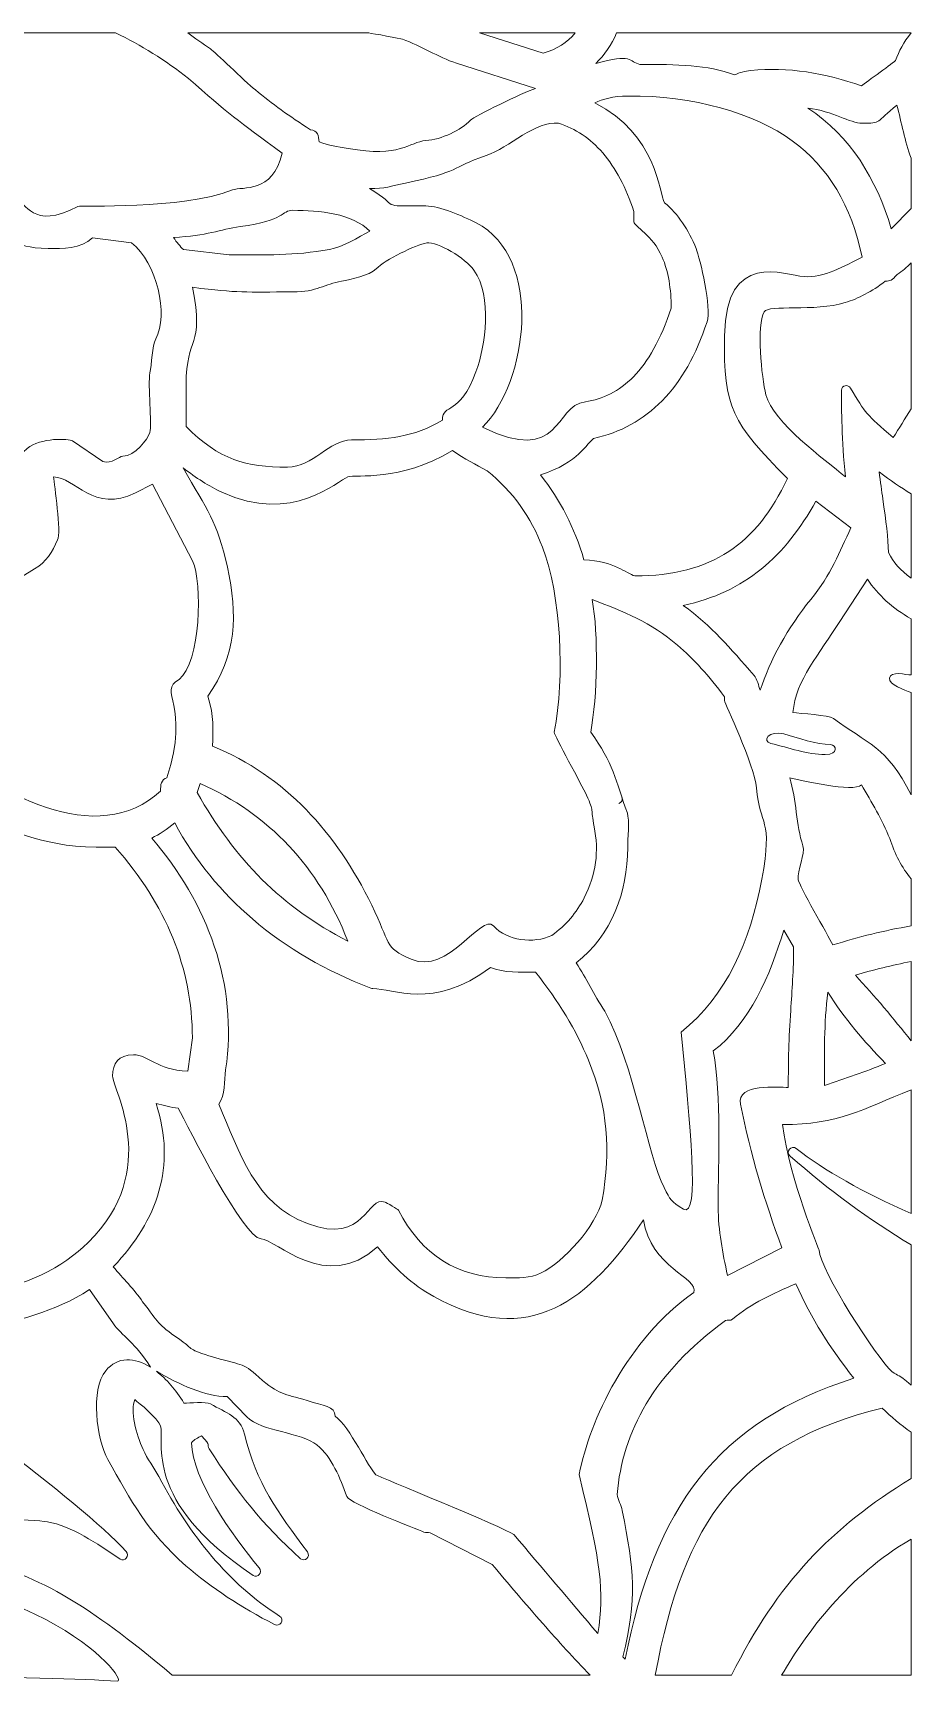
# Model space of a CAD drawing. Header units: millimetres. Extents: x -1200 to 1200, y -591 to 590.
# Drawn here: x 571 to 1200, y -591 to 590 of the extents above; entities that cross this region are included whole.
import ezdxf

# ---------------------------------------------------------------- set-up
doc = ezdxf.new("R2010")
doc.units = ezdxf.units.MM
doc.header["$MEASUREMENT"] = 0
doc.layers.add('Layer 1', color=7, linetype='Continuous')

msp = doc.modelspace()

# ---------------------------------------------------------------- linework, layer by layer
at = {"layer": 'Layer 1', "color": 250, "lineweight": 20}
for points, knots in [([(478.0004, 589.9713), (478.0004, 589.9713), (630.5496, 589.9713), (630.5496, 589.9713), (648.6516, 581.3493), (666.1822, 570.4946), (682.8436, 557.4093), (710.4681, 532.6428), (718.4809, 526.8764), (749.8634, 503.9803), (742.9575, 474.6605), (721.3097, 480.319), (714.2571, 477.5659), (677.2785, 463.1307), (605.6917, 466.8917), (603.5228, 465.7337), (570.5266, 448.1172), (566.3353, 470.0655), (559.4671, 470.0655), (556.9248, 470.0655), (553.1795, 477.0653), (549.2363, 472.7301), (541.9577, 464.7283), (526.6415, 466.1897), (516.7047, 466.1655), (511.7343, 495.0535), (494.6069, 516.5091), (468.2442, 530.7207), (473.1264, 551.1545), (476.363, 569.733), (478.0004, 589.9713)], [0, 0, 0, 0, 0.1, 0.1, 0.1, 0.2, 0.2, 0.2, 0.3, 0.3, 0.3, 0.4, 0.4, 0.4, 0.5, 0.5, 0.5, 0.6, 0.6, 0.6, 0.7, 0.7, 0.7, 0.8, 0.8, 0.8, 0.9, 0.9, 0.9, 1, 1, 1, 1]), ([(682.214, 589.9713), (682.214, 589.9713), (811.7689, 589.9713), (811.7689, 589.9713), (814.7538, 589.6766), (834.564, 585.907), (835.965, 585.4295), (849.2627, 580.8974), (861.1853, 572.6446), (874.5789, 568.3566), (874.5789, 568.3566), (931.2305, 550.2497), (931.2305, 550.2497), (922.0416, 547.1132), (887.6816, 530.6291), (884.5885, 527.4652), (877.6675, 520.3855), (863.9522, 513.7036), (852.5247, 512.9098), (840.9617, 512.1067), (834.1409, 500.326), (797.0463, 507.3001), (788.848, 508.8414), (783.5453, 509.4197), (776.1945, 511.9245), (776.0632, 516.3462), (775.2333, 520.22), (770.0084, 520.666), (755.1608, 530.1998), (742.189, 539.6911), (730.6345, 549.1471), (722.6021, 555.7207), (701.3126, 576.6802), (698.4837, 578.576), (692.8504, 582.4179), (687.2178, 586.26), (682.214, 589.9713)], [0, 0, 0, 0, 0.083333333, 0.083333333, 0.083333333, 0.166666667, 0.166666667, 0.166666667, 0.25, 0.25, 0.25, 0.333333333, 0.333333333, 0.333333333, 0.416666667, 0.416666667, 0.416666667, 0.5, 0.5, 0.5, 0.583333333, 0.583333333, 0.583333333, 0.666666667, 0.666666667, 0.666666667, 0.75, 0.75, 0.75, 0.833333333, 0.833333333, 0.833333333, 0.916666667, 0.916666667, 0.916666667, 1, 1, 1, 1]), ([(891.0288, 589.9713), (891.0288, 589.9713), (959.4755, 589.9713), (959.4755, 589.9713), (954.0115, 583.2308), (946.4553, 578.4551), (936.5791, 575.4131), (936.5791, 575.4131), (891.0288, 589.9713), (891.0288, 589.9713)], [0, 0, 0, 0, 0.333333333, 0.333333333, 0.333333333, 0.666666667, 0.666666667, 0.666666667, 1, 1, 1, 1]), ([(989.2205, 589.9713), (989.2205, 589.9713), (1199.9498, 589.9713), (1199.9498, 589.9713), (1199.9498, 589.9713), (1199.9498, 589.9699), (1199.9498, 589.9699), (1194.7104, 583.4336), (1191.2419, 576.8775), (1188.939, 570.3102), (1188.3443, 569.5978), (1167.8226, 554.5229), (1164.5604, 552.2357), (1138.5191, 560.976), (1111.8797, 566.0868), (1085.1929, 563.0544), (1081.0299, 562.5815), (1077.2663, 561.6818), (1073.5297, 559.9806), (1064.0224, 563.6538), (1053.7018, 565.5288), (1042.532, 566.4809), (1031.182, 567.4484), (1019.009, 567.4675), (1005.9191, 567.4682), (998.1153, 569.352), (1000.2445, 575.7077), (974.2375, 568.1453), (980.6048, 574.1411), (985.6711, 581.7391), (989.2205, 589.9713)], [0, 0, 0, 0, 0.1, 0.1, 0.1, 0.2, 0.2, 0.2, 0.3, 0.3, 0.3, 0.4, 0.4, 0.4, 0.5, 0.5, 0.5, 0.6, 0.6, 0.6, 0.7, 0.7, 0.7, 0.8, 0.8, 0.8, 0.9, 0.9, 0.9, 1, 1, 1, 1]), ([(965.8107, 212.8454), (987.8083, 211.8351), (995.922, 203.1234), (1002.3179, 201.226), (1029.7351, 201.3624), (1051.6594, 207.0286), (1069.4249, 218.677), (1086.8677, 230.1149), (1100.4453, 247.4062), (1111.4169, 270.9751), (1071.9104, 311.3425), (1065.6577, 321.0373), (1066.4096, 373.1931), (1067.2978, 434.8004), (1109.2961, 416.6682), (1123.4246, 415.5121), (1137.2488, 414.381), (1152.6757, 423.2196), (1164.973, 429.4958), (1157.2849, 466.2469), (1140.7666, 493.8897), (1114.9862, 512.8597), (1088.5603, 532.3044), (1043.2418, 545.4447), (997.4931, 544.8138), (986.3109, 544.8138), (979.4368, 542.5833), (973.5305, 539.8529), (1018.0834, 517.6101), (1019.828, 474.6739), (1023.4904, 468.4428), (1033.1546, 460.2301), (1040.8628, 449.1287), (1046.1436, 435.6221), (1048.8272, 428.7587), (1057.527, 392.6036), (1053.9727, 383.2696), (1046.1858, 359.4964), (1035.4728, 340.6338), (1021.8384, 326.6869), (1008.3111, 312.8497), (991.9545, 303.8509), (972.7726, 299.6894), (967.9879, 296.6255), (962.1421, 282.2234), (934.8296, 273.6284), (948.9982, 254.8112), (958.9227, 236.3674), (965.8107, 212.8454)], [0, 0, 0, 0, 0.0625, 0.0625, 0.0625, 0.125, 0.125, 0.125, 0.1875, 0.1875, 0.1875, 0.25, 0.25, 0.25, 0.3125, 0.3125, 0.3125, 0.375, 0.375, 0.375, 0.4375, 0.4375, 0.4375, 0.5, 0.5, 0.5, 0.5625, 0.5625, 0.5625, 0.625, 0.625, 0.625, 0.6875, 0.6875, 0.6875, 0.75, 0.75, 0.75, 0.8125, 0.8125, 0.8125, 0.875, 0.875, 0.875, 0.9375, 0.9375, 0.9375, 1, 1, 1, 1]), ([(1199.9498, 500.3454), (1199.9498, 500.3454), (1199.9498, 464.3272), (1199.9498, 464.3272), (1199.9498, 464.3272), (1185.8167, 449.8645), (1185.8167, 449.8645), (1175.3016, 485.4531), (1156.5714, 516.024), (1126.1767, 536.177), (1143.9351, 533.9883), (1156.305, 525.3343), (1165.0835, 525.3343), (1178.8447, 525.3343), (1174.5558, 525.8838), (1189.8006, 538.3581), (1193.1302, 525.8686), (1195.5087, 512.4597), (1199.9498, 500.3454)], [0, 0, 0, 0, 0.166666667, 0.166666667, 0.166666667, 0.333333333, 0.333333333, 0.333333333, 0.5, 0.5, 0.5, 0.666666667, 0.666666667, 0.666666667, 0.833333333, 0.833333333, 0.833333333, 1, 1, 1, 1]), ([(893.1431, 307.6534), (950.3737, 279.9996), (943.8605, 323.171), (966.8181, 325.8968), (979.3138, 327.7818), (990.9319, 333.3187), (1001.2366, 343.861), (1011.7444, 354.6118), (1020.9209, 370.5405), (1028.3215, 393.0401), (1028.2697, 406.642), (1026.2701, 419.1726), (1021.8204, 429.5735), (1015.0776, 445.3342), (1001.6546, 451.3056), (1001.6546, 454.8387), (1001.6546, 454.8387), (1001.6546, 462.0995), (1001.6546, 462.0995), (996.0283, 479.1739), (988.564, 493.3441), (979.2647, 504.1259), (970.3792, 514.4266), (959.7884, 521.64), (947.4945, 525.3343), (931.8617, 527.6345), (912.2406, 507.7765), (895.7452, 502.1498), (869.4285, 493.1731), (878.2099, 490.7238), (838.1795, 482.5388), (827.3079, 480.3158), (823.5546, 478.3094), (812.2312, 478.6126), (835.8284, 465.0018), (816.7858, 466.1635), (852.7513, 466.1635), (862.1254, 466.1635), (879.3271, 458.8167), (888.5746, 454.0937), (937.264, 429.2267), (925.6131, 339.5393), (893.1431, 307.6534)], [0, 0, 0, 0, 0.071428571, 0.071428571, 0.071428571, 0.142857143, 0.142857143, 0.142857143, 0.214285714, 0.214285714, 0.214285714, 0.285714286, 0.285714286, 0.285714286, 0.357142857, 0.357142857, 0.357142857, 0.428571429, 0.428571429, 0.428571429, 0.5, 0.5, 0.5, 0.571428571, 0.571428571, 0.571428571, 0.642857143, 0.642857143, 0.642857143, 0.714285714, 0.714285714, 0.714285714, 0.785714286, 0.785714286, 0.785714286, 0.857142857, 0.857142857, 0.857142857, 0.928571429, 0.928571429, 0.928571429, 1, 1, 1, 1]), ([(711.9605, 431.0973), (738.7144, 431.0973), (757.8546, 430.3913), (783.6628, 434.9895), (793.1479, 436.6796), (804.2333, 443.7204), (812.6498, 448.0226), (800.1638, 460.8274), (776.2197, 462.9978), (757.5273, 462.9978), (749.1404, 462.9978), (752.1933, 455.4858), (719.8524, 451.3062), (705.1827, 449.4105), (696.1069, 444.5883), (671.9757, 443.6321), (674.3484, 439.8727), (676.7369, 437.2873), (679.1214, 434.8305), (679.1214, 434.8305), (711.9605, 431.0973), (711.9605, 431.0973)], [0, 0, 0, 0, 0.142857143, 0.142857143, 0.142857143, 0.285714286, 0.285714286, 0.285714286, 0.428571429, 0.428571429, 0.428571429, 0.571428571, 0.571428571, 0.571428571, 0.714285714, 0.714285714, 0.714285714, 0.857142857, 0.857142857, 0.857142857, 1, 1, 1, 1]), ([(641.9308, 439.7652), (641.9308, 439.7652), (614.0244, 443.3295), (614.0244, 443.3295), (605.9517, 435.0653), (592.2551, 435.7183), (582.3206, 435.7183), (553.1798, 435.7183), (561.8137, 447.2141), (530.4213, 441.34), (526.6868, 440.641), (523.2176, 439.9908), (520.1311, 439.7356), (518.9833, 435.6694), (514.0425, 411.712), (513.4, 407.5524), (510.382, 388.0152), (525.7301, 322.5103), (445.8246, 311.0947), (433.4669, 309.3293), (403.2893, 321.2213), (391.4613, 322.7311), (363.1309, 324.5808), (344.8896, 330.0171), (322.9601, 346.4047), (322.9601, 346.4047), (322.9601, 341.8453), (322.9601, 341.8453), (322.9601, 307.8753), (333.9592, 277.6528), (355.9511, 251.1782), (357.6587, 249.8432), (374.2067, 245.0002), (377.599, 243.9826), (391.3367, 239.8615), (425.5817, 243.6677), (433.8244, 231.0224), (439.0555, 222.9971), (437.2278, 213.3084), (437.2278, 204.3788), (438.9961, 203.4942), (440.0363, 202.3437), (443.0968, 200.7609), (454.1744, 195.0316), (488.9964, 177.9917), (502.4769, 177.8456), (532.0393, 177.5254), (530.6282, 211.7591), (538.8459, 216.4175), (540.4996, 217.3549), (563.6285, 230.8544), (563.6285, 232.7497), (563.6285, 252.7778), (552.3601, 280.3492), (567.1801, 292.4817), (576.8328, 300.3842), (597.2952, 299.6232), (599.6459, 297.9069), (599.6459, 297.9069), (621.4396, 283.0476), (621.4396, 283.0476), (627.5818, 281.1456), (633.4613, 286.9356), (635.6433, 286.9356), (644.557, 286.9356), (653.6281, 299.1469), (655.047, 303.9428), (656.803, 309.8786), (653.4448, 337.9285), (655.1388, 346.5588), (656.3257, 352.605), (656.7963, 366.0545), (659.3239, 370.8932), (668.5646, 388.5836), (660.3032, 425.0862), (641.9308, 439.7652)], [0, 0, 0, 0, 0.04, 0.04, 0.04, 0.08, 0.08, 0.08, 0.12, 0.12, 0.12, 0.16, 0.16, 0.16, 0.2, 0.2, 0.2, 0.24, 0.24, 0.24, 0.28, 0.28, 0.28, 0.32, 0.32, 0.32, 0.36, 0.36, 0.36, 0.4, 0.4, 0.4, 0.44, 0.44, 0.44, 0.48, 0.48, 0.48, 0.52, 0.52, 0.52, 0.56, 0.56, 0.56, 0.6, 0.6, 0.6, 0.64, 0.64, 0.64, 0.68, 0.68, 0.68, 0.72, 0.72, 0.72, 0.76, 0.76, 0.76, 0.8, 0.8, 0.8, 0.84, 0.84, 0.84, 0.88, 0.88, 0.88, 0.92, 0.92, 0.92, 0.96, 0.96, 0.96, 1, 1, 1, 1]), ([(864.534, 312.6864), (864.534, 325.4409), (876.8237, 315.0372), (888.5518, 347.4444), (895.2156, 365.8578), (900.3911, 401.4339), (887.0959, 420.1345), (881.0246, 428.6743), (861.079, 440.8018), (853.2586, 439.614), (845.5287, 438.4399), (823.1463, 427.3858), (817.1085, 421.1854), (812.1554, 416.0988), (798.8913, 413.5027), (792.3431, 412.3464), (780.4454, 410.2457), (774.4477, 404.55), (757.5273, 404.55), (722.9676, 404.55), (718.3672, 403.6887), (685.6778, 407.8648), (694.3289, 363.6434), (680.9946, 373.8968), (680.9946, 337.9474), (680.9946, 337.9474), (680.9946, 308.2584), (680.9946, 308.2584), (704.9329, 284.2538), (723.7297, 279.1448), (753.7258, 279.1448), (771.779, 279.1448), (783.6486, 298.6292), (799.4328, 298.6292), (825.0941, 298.6292), (843.8728, 300.5276), (864.534, 312.6864)], [0, 0, 0, 0, 0.083333333, 0.083333333, 0.083333333, 0.166666667, 0.166666667, 0.166666667, 0.25, 0.25, 0.25, 0.333333333, 0.333333333, 0.333333333, 0.416666667, 0.416666667, 0.416666667, 0.5, 0.5, 0.5, 0.583333333, 0.583333333, 0.583333333, 0.666666667, 0.666666667, 0.666666667, 0.75, 0.75, 0.75, 0.833333333, 0.833333333, 0.833333333, 0.916666667, 0.916666667, 0.916666667, 1, 1, 1, 1]), ([(1199.9498, 425.3548), (1199.9498, 425.3548), (1199.9498, 320.8164), (1199.9498, 320.8164), (1195.5886, 313.6631), (1191.3946, 306.8717), (1187.186, 300.3199), (1167.8052, 316.8515), (1167.2365, 317.7547), (1156.7515, 335.6256), (1155.102, 338.7078), (1150.2021, 337.8387), (1150.2021, 334.0544), (1150.2021, 319.8701), (1150.2027, 299.2583), (1153.0515, 272.1851), (1138.1092, 284.6881), (1101.3798, 310.7909), (1096.0718, 330.992), (1092.8337, 343.3151), (1089.5143, 380.8776), (1094.7576, 390.2554), (1097.8424, 395.7727), (1131.1218, 390.2708), (1152.7385, 396.9069), (1162.3211, 399.8485), (1171.9066, 404.6899), (1181.4954, 412.3436), (1185.4967, 412.3726), (1185.9216, 412.7303), (1190.1446, 417.0388), (1193.7189, 419.5111), (1196.911, 422.3149), (1199.9498, 425.3548)], [0, 0, 0, 0, 0.090909091, 0.090909091, 0.090909091, 0.181818182, 0.181818182, 0.181818182, 0.272727273, 0.272727273, 0.272727273, 0.363636364, 0.363636364, 0.363636364, 0.454545455, 0.454545455, 0.454545455, 0.545454545, 0.545454545, 0.545454545, 0.636363636, 0.636363636, 0.636363636, 0.727272727, 0.727272727, 0.727272727, 0.818181818, 0.818181818, 0.818181818, 0.909090909, 0.909090909, 0.909090909, 1, 1, 1, 1]), ([(896.6461, 276.4873), (888.2182, 280.7954), (880.5062, 285.0364), (871.6949, 290.9423), (833.3449, 268.1992), (803.2508, 274.2571), (796.7354, 272.077), (789.7128, 269.7272), (757.0522, 237.5475), (706.5856, 261.206), (697.3318, 265.5442), (688.0968, 271.4247), (678.8789, 278.6041), (696.2751, 248.1104), (703.3239, 240.6594), (710.5627, 207.587), (718.0653, 173.3088), (717.2704, 144.4602), (696.5946, 115.2385), (701.257, 99.9683), (700.0465, 92.153), (700.0465, 79.3024), (751.938, 58.1413), (788.5175, 17.3634), (813.9323, -34.4975), (827.4101, -62.0001), (822.4342, -64.6081), (842.2007, -73.2658), (868.5503, -84.807), (892.4077, -39.849), (901.0674, -49.3604), (910.917, -60.1786), (929.5737, -62.2294), (942.763, -56.1887), (952.8666, -49.1604), (960.5982, -39.7087), (965.9523, -29.3599), (974.6971, -12.4575), (976.5618, 4.2241), (973.1547, 21.6687), (970.412, 35.711), (973.4326, 31.2461), (967.69, 44.2907), (964.6891, 51.1075), (944.2025, 87.306), (944.5878, 89.2834), (952.3374, 128.995), (949.4362, 187.1256), (936.1976, 221.7296), (927.8974, 243.4249), (915.0155, 261.3672), (896.6461, 276.4873)], [0, 0, 0, 0, 0.058823529, 0.058823529, 0.058823529, 0.117647059, 0.117647059, 0.117647059, 0.176470588, 0.176470588, 0.176470588, 0.235294118, 0.235294118, 0.235294118, 0.294117647, 0.294117647, 0.294117647, 0.352941176, 0.352941176, 0.352941176, 0.411764706, 0.411764706, 0.411764706, 0.470588235, 0.470588235, 0.470588235, 0.529411765, 0.529411765, 0.529411765, 0.588235294, 0.588235294, 0.588235294, 0.647058824, 0.647058824, 0.647058824, 0.705882353, 0.705882353, 0.705882353, 0.764705882, 0.764705882, 0.764705882, 0.823529412, 0.823529412, 0.823529412, 0.882352941, 0.882352941, 0.882352941, 0.941176471, 0.941176471, 0.941176471, 1, 1, 1, 1]), ([(644.8293, 260.7926), (615.1267, 245.4899), (601.3339, 272.077), (586.1277, 272.077), (586.6517, 266.7191), (591.8845, 232.153), (589.0676, 226.9965), (585.0768, 218.836), (581.0368, 210.7165), (572.617, 206.3183), (572.617, 206.3183), (554.7839, 195.3795), (554.7839, 195.3795), (551.8328, 191.5105), (543.5019, 151.2976), (502.3332, 151.2976), (502.3332, 151.2976), (493.1208, 151.2976), (493.1208, 151.2976), (485.1146, 131.2657), (494.0809, 104.1661), (507.2996, 86.8903), (540.008, 44.1429), (619.3398, 5.5504), (662.6722, 47.2231), (662.7157, 51.586), (663.142, 55.6514), (667.3478, 56.7646), (684.4418, 109.3244), (660.2168, 118.3424), (675.968, 127.0629), (691.5529, 139.4152), (692.8352, 196.0673), (685.7234, 212.0234), (685.7234, 212.0234), (657.0417, 267.0369), (657.0417, 267.0369), (657.0417, 267.0369), (644.8293, 260.7926), (644.8293, 260.7926)], [0, 0, 0, 0, 0.076923077, 0.076923077, 0.076923077, 0.153846154, 0.153846154, 0.153846154, 0.230769231, 0.230769231, 0.230769231, 0.307692308, 0.307692308, 0.307692308, 0.384615385, 0.384615385, 0.384615385, 0.461538462, 0.461538462, 0.461538462, 0.538461538, 0.538461538, 0.538461538, 0.615384615, 0.615384615, 0.615384615, 0.692307692, 0.692307692, 0.692307692, 0.769230769, 0.769230769, 0.769230769, 0.846153846, 0.846153846, 0.846153846, 0.923076923, 0.923076923, 0.923076923, 1, 1, 1, 1]), ([(1199.9498, 260.0059), (1199.9498, 260.0059), (1199.9498, 199.6639), (1199.9498, 199.6639), (1192.5319, 205.0849), (1187.2496, 211.1936), (1183.7714, 217.9921), (1183.6864, 228.3953), (1182.0074, 240.421), (1179.7881, 256.313), (1178.9742, 262.1447), (1178.0843, 268.512), (1177.1584, 275.6702), (1185.2936, 269.6556), (1192.8635, 264.4883), (1199.9498, 260.0059)], [0, 0, 0, 0, 0.2, 0.2, 0.2, 0.4, 0.4, 0.4, 0.6, 0.6, 0.6, 0.8, 0.8, 0.8, 1, 1, 1, 1]), ([(1036.8208, 180.1434), (1057.3646, 165.0967), (1070.2513, 150.0639), (1087.6194, 129.9586), (1089.8546, 127.3712), (1090.7733, 122.5329), (1092.018, 119.3477), (1098.5085, 140.2669), (1112.1201, 164.7118), (1128.2156, 184.4279), (1142.8808, 202.392), (1148.6003, 218.2541), (1156.9194, 235.591), (1156.9194, 235.591), (1131.8956, 254.7899), (1131.8956, 254.7899), (1109.976, 215.2422), (1081.0324, 189.4402), (1036.8208, 180.1434)], [0, 0, 0, 0, 0.166666667, 0.166666667, 0.166666667, 0.333333333, 0.333333333, 0.333333333, 0.5, 0.5, 0.5, 0.666666667, 0.666666667, 0.666666667, 0.833333333, 0.833333333, 0.833333333, 1, 1, 1, 1]), ([(1199.9498, 170.6153), (1199.9498, 170.6153), (1199.9498, 130.3409), (1199.9498, 130.3409), (1196.5927, 130.3247), (1185.182, 133.5871), (1184.5135, 127.9803), (1183.9684, 123.409), (1195.2243, 119.7619), (1199.9498, 117.7645), (1199.9498, 117.7645), (1199.9498, 44.6052), (1199.9498, 44.6052), (1183.1583, 78.9741), (1168.0668, 81.6241), (1144.3601, 99.1678), (1141.1074, 101.5749), (1120.5773, 102.713), (1115.3648, 103.3794), (1117.6547, 127.1699), (1134.1973, 145.0847), (1148.9659, 168.5586), (1148.9659, 168.5586), (1168.785, 198.9614), (1168.785, 198.9614), (1176.3279, 187.4232), (1186.7169, 178.0783), (1199.9498, 170.6153)], [0, 0, 0, 0, 0.111111111, 0.111111111, 0.111111111, 0.222222222, 0.222222222, 0.222222222, 0.333333333, 0.333333333, 0.333333333, 0.444444444, 0.444444444, 0.444444444, 0.555555556, 0.555555556, 0.555555556, 0.666666667, 0.666666667, 0.666666667, 0.777777778, 0.777777778, 0.777777778, 0.888888889, 0.888888889, 0.888888889, 1, 1, 1, 1]), ([(980.838, -110.4785), (1001.7596, -149.0268), (1011.6885, -214.4943), (1023.2583, -236.724), (1027.7894, -245.4308), (1027.8102, -246.5829), (1037.1241, -252.165), (1048.9087, -259.2279), (1041.7741, -190.7424), (1035.3504, -125.3448), (1067.8481, -99.4919), (1084.8329, -60.5037), (1093.1352, -15.9191), (1101.4587, 28.7789), (1091.5626, 21.5291), (1089.2577, 49.4048), (1087.866, 66.2352), (1066.4047, 110.3164), (1066.4047, 111.9696), (1066.4047, 111.9696), (1066.4047, 114.7127), (1066.4047, 114.7127), (1055.3856, 129.6236), (1044.361, 141.783), (1032.8941, 151.6362), (1013.713, 168.1179), (994.2375, 175.6934), (971.7404, 184.3254), (976.3165, 159.4295), (975.479, 114.9554), (970.6991, 89.4354), (986.7121, 67.1939), (988.4623, 55.0972), (996.8844, 31.4371), (998.4877, 26.9327), (997.1373, 12.3035), (997.1373, 6.772), (997.1373, -24.9702), (985.5632, -55.9377), (960.2838, -75.8702), (967.7782, -87.1356), (972.495, -97.9891), (980.838, -110.4785)], [0, 0, 0, 0, 0.071428571, 0.071428571, 0.071428571, 0.142857143, 0.142857143, 0.142857143, 0.214285714, 0.214285714, 0.214285714, 0.285714286, 0.285714286, 0.285714286, 0.357142857, 0.357142857, 0.357142857, 0.428571429, 0.428571429, 0.428571429, 0.5, 0.5, 0.5, 0.571428571, 0.571428571, 0.571428571, 0.642857143, 0.642857143, 0.642857143, 0.714285714, 0.714285714, 0.714285714, 0.785714286, 0.785714286, 0.785714286, 0.857142857, 0.857142857, 0.857142857, 0.928571429, 0.928571429, 0.928571429, 1, 1, 1, 1]), ([(1138.4195, 73.3745), (1125.8018, 73.3745), (1112.4431, 78.3362), (1099.6749, 81.2297), (1092.7905, 82.7897), (1098.2456, 91.1445), (1108.9729, 88.0756), (1118.3169, 85.4024), (1132.7821, 80.4424), (1142.2342, 80.4424), (1146.3687, 80.4424), (1148.7958, 73.3745), (1138.4195, 73.3745)], [0, 0, 0, 0, 0.25, 0.25, 0.25, 0.5, 0.5, 0.5, 0.75, 0.75, 0.75, 1, 1, 1, 1]), ([(643.2644, -141.6467), (654.3099, -141.6467), (659.732, -152.4649), (682.1781, -153.2824), (682.1781, -153.2824), (685.5161, -129.3883), (685.5161, -129.3883), (685.4905, -104.5994), (680.8177, -80.7668), (671.5017, -57.8969), (662.304, -35.3181), (648.5701, -13.6391), (630.3064, 7.136), (630.3064, 7.136), (616.5996, 7.136), (616.5996, 7.136), (575.522, 7.1366), (550.9225, 22.7225), (544.2297, 22.7225), (536.982, 22.7225), (503.3584, 53.005), (495.9047, 61.9658), (488.4525, 41.3532), (479.5729, 26.2673), (471.1303, 9.0859), (456.162, -21.3758), (448.2088, -1.9291), (456.1258, -31.1622), (458.2369, -38.9576), (451.8535, -46.8575), (445.4231, -47.4062), (437.9351, -48.0452), (424.9172, -51.9873), (418.18, -51.2885), (418.18, -95.8763), (420.2085, -213.3018), (446.483, -223.7312), (446.8791, -223.8884), (447.2551, -224.1422), (447.5609, -224.4374), (447.5609, -224.4374), (447.5609, -224.4381), (447.5609, -224.4381), (461.1519, -238.0265), (473.7143, -253.5331), (488.7492, -262.8558), (494.5665, -266.4629), (494.366, -269.7897), (494.366, -274.7169), (498.7887, -276.5732), (498.1674, -283.143), (498.1674, -287.8821), (503.9262, -293.7601), (524.2528, -311.9585), (533.1851, -312.9727), (566.0904, -307.1998), (592.6108, -294.1159), (610.9739, -275.9778), (663.6632, -223.9375), (628.3787, -165.996), (628.3787, -156.8692), (628.3787, -147.6786), (632.6877, -141.6467), (643.2644, -141.6467)], [0, 0, 0, 0, 0.047619048, 0.047619048, 0.047619048, 0.095238095, 0.095238095, 0.095238095, 0.142857143, 0.142857143, 0.142857143, 0.19047619, 0.19047619, 0.19047619, 0.238095238, 0.238095238, 0.238095238, 0.285714286, 0.285714286, 0.285714286, 0.333333333, 0.333333333, 0.333333333, 0.380952381, 0.380952381, 0.380952381, 0.428571429, 0.428571429, 0.428571429, 0.476190476, 0.476190476, 0.476190476, 0.523809524, 0.523809524, 0.523809524, 0.571428571, 0.571428571, 0.571428571, 0.619047619, 0.619047619, 0.619047619, 0.666666667, 0.666666667, 0.666666667, 0.714285714, 0.714285714, 0.714285714, 0.761904762, 0.761904762, 0.761904762, 0.80952381, 0.80952381, 0.80952381, 0.857142857, 0.857142857, 0.857142857, 0.904761905, 0.904761905, 0.904761905, 0.952380952, 0.952380952, 0.952380952, 1, 1, 1, 1]), ([(796.7444, -60.1558), (775.9095, -6.8778), (740.223, 30.8029), (691.0525, 52.6836), (691.0525, 52.6836), (688.9176, 46.1311), (688.9176, 46.1311), (716.0235, -1.8994), (749.6852, -36.0915), (796.7444, -60.1558)], [0, 0, 0, 0, 0.333333333, 0.333333333, 0.333333333, 0.666666667, 0.666666667, 0.666666667, 1, 1, 1, 1]), ([(1199.9498, -15.5891), (1199.9498, -15.5891), (1199.9498, -49.3668), (1199.9498, -49.3668), (1181.1105, -52.572), (1162.456, -57.1314), (1143.9857, -63.0055), (1140.3241, -55.6995), (1119.8221, -20.5576), (1119.1512, -16.0548), (1118.2671, -10.1209), (1124.4841, 2.6267), (1122.6024, 8.0308), (1117.5058, 22.6681), (1118.1627, 41.0879), (1113.0944, 56.6571), (1121.6362, 54.8623), (1158.6738, 45.8944), (1164.3987, 51.7429), (1171.6987, 39.2957), (1179.2995, 26.6409), (1184.7588, 13.2036), (1188.3337, 2.3129), (1193.5171, -7.7693), (1199.9498, -15.5891)], [0, 0, 0, 0, 0.125, 0.125, 0.125, 0.25, 0.25, 0.25, 0.375, 0.375, 0.375, 0.5, 0.5, 0.5, 0.625, 0.625, 0.625, 0.75, 0.75, 0.75, 0.875, 0.875, 0.875, 1, 1, 1, 1]), ([(931.0979, -82.4758), (920.5754, -82.4758), (908.5328, -83.0647), (898.8847, -79.1116), (857.7621, -109.8965), (829.2195, -94.1688), (814.6653, -94.1688), (814.1257, -94.1688), (813.6151, -94.0422), (813.1598, -93.8161), (781.5741, -81.6651), (753.0217, -65.3647), (728.5465, -44.389), (706.3949, -25.4027), (687.573, -2.5836), (672.8504, 24.4612), (667.3561, 19.5646), (661.8969, 16.3623), (656.4482, 13.4941), (696.1438, -32.6068), (718.541, -91.3647), (709.3051, -152.4328), (708.088, -160.4808), (709.1917, -170.4311), (704.4134, -176.9418), (719.5514, -211.7955), (730.234, -248.4985), (767.8445, -262.4911), (810.021, -278.1824), (810.0922, -241.7449), (823.548, -247.0896), (824.1137, -247.3143), (832.9006, -252.5255), (833.0174, -252.7566), (849.2982, -284.984), (875.7122, -301.3851), (909.8853, -301.3851), (918.7294, -301.3851), (926.866, -301.703), (935.086, -297.8222), (951.0777, -290.272), (974.7481, -264.1082), (978.8681, -245.7622), (985.1746, -209.2635), (982.9769, -179.9899), (969.0699, -145.546), (960.3522, -123.9553), (947.5443, -103.2276), (931.0979, -82.4758)], [0, 0, 0, 0, 0.0625, 0.0625, 0.0625, 0.125, 0.125, 0.125, 0.1875, 0.1875, 0.1875, 0.25, 0.25, 0.25, 0.3125, 0.3125, 0.3125, 0.375, 0.375, 0.375, 0.4375, 0.4375, 0.4375, 0.5, 0.5, 0.5, 0.5625, 0.5625, 0.5625, 0.625, 0.625, 0.625, 0.6875, 0.6875, 0.6875, 0.75, 0.75, 0.75, 0.8125, 0.8125, 0.8125, 0.875, 0.875, 0.875, 0.9375, 0.9375, 0.9375, 1, 1, 1, 1]), ([(1077.8938, -177.0394), (1074.8922, -161.693), (1105.1694, -165.0241), (1112.1112, -165.0241), (1112.1112, -145.9232), (1112.4226, -129.9139), (1113.8296, -109.8642), (1114.819, -95.7655), (1115.8851, -80.593), (1115.9252, -64.3159), (1115.9252, -64.3159), (1108.9688, -52.4597), (1108.9688, -52.4597), (1098.8433, -84.9924), (1084.8119, -118.5669), (1058.4348, -138.8965), (1064.4441, -171.6283), (1061.8874, -217.245), (1061.8874, -250.3783), (1061.8874, -267.8965), (1065.1641, -282.9613), (1068.5349, -299.7192), (1068.5349, -299.7192), (1107.4494, -279.8142), (1107.4494, -279.8142), (1095.5108, -246.9664), (1084.8598, -212.6505), (1077.8938, -177.0394)], [0, 0, 0, 0, 0.111111111, 0.111111111, 0.111111111, 0.222222222, 0.222222222, 0.222222222, 0.333333333, 0.333333333, 0.333333333, 0.444444444, 0.444444444, 0.444444444, 0.555555556, 0.555555556, 0.555555556, 0.666666667, 0.666666667, 0.666666667, 0.777777778, 0.777777778, 0.777777778, 0.888888889, 0.888888889, 0.888888889, 1, 1, 1, 1]), ([(1199.9498, -74.8144), (1199.9498, -74.8144), (1199.9498, -131.5305), (1199.9498, -131.5305), (1187.4658, -115.5647), (1173.8733, -99.6259), (1160.0977, -84.5906), (1173.16, -80.7612), (1186.4439, -77.5023), (1199.9498, -74.8144)], [0, 0, 0, 0, 0.333333333, 0.333333333, 0.333333333, 0.666666667, 0.666666667, 0.666666667, 1, 1, 1, 1]), ([(1138.0685, -163.672), (1152.773, -158.6561), (1167.4036, -153.6806), (1181.7994, -147.7942), (1166.1958, -131.8313), (1152.288, -115.7766), (1140.4308, -96.7641), (1137.4668, -119.4363), (1138.0685, -140.7676), (1138.0685, -163.672)], [0, 0, 0, 0, 0.333333333, 0.333333333, 0.333333333, 0.666666667, 0.666666667, 0.666666667, 1, 1, 1, 1]), ([(649.905, -318.5012), (661.7152, -333.6031), (660.3268, -334.4251), (675.6418, -344.8399), (686.4217, -352.1707), (681.2874, -352.1169), (697.3456, -357.087), (721.7562, -364.6423), (720.3733, -361.069), (733.1453, -372.41), (747.934, -385.5416), (750.4723, -383.8323), (767.5895, -389.2207), (779.6133, -393.0057), (787.6454, -392.9684), (787.6454, -400.349), (798.3802, -407.9784), (811.622, -437.8975), (816.9441, -442.3238), (818.0476, -443.2417), (908.9369, -480.0979), (915.6574, -485.1532), (935.6981, -508.7802), (955.7388, -532.4072), (975.7796, -556.034), (980.6652, -524.624), (977.8393, -506.5963), (962.3912, -442.0603), (969.9584, -403.6552), (996.6978, -345.122), (1044.5779, -311.8129), (1048.0761, -301.207), (1013.2162, -293.8204), (1008.5405, -259.7395), (969.9162, -317.2628), (926.8437, -352.6803), (858.3404, -314.7248), (843.0706, -306.2647), (829.647, -294.0557), (818.0682, -279.0028), (780.7072, -313.0744), (745.6175, -273.4484), (734.6779, -273.3967), (722.1506, -273.3374), (682.2348, -192.707), (675.4408, -179.8007), (670.0618, -179.392), (664.8871, -177.4963), (659.6272, -176.51), (674.0879, -221.7848), (660.7081, -259.7728), (628.8997, -293.4112), (635.7789, -301.6187), (643.9034, -309.6117), (649.905, -318.5012)], [0, 0, 0, 0, 0.055555556, 0.055555556, 0.055555556, 0.111111111, 0.111111111, 0.111111111, 0.166666667, 0.166666667, 0.166666667, 0.222222222, 0.222222222, 0.222222222, 0.277777778, 0.277777778, 0.277777778, 0.333333333, 0.333333333, 0.333333333, 0.388888889, 0.388888889, 0.388888889, 0.444444444, 0.444444444, 0.444444444, 0.5, 0.5, 0.5, 0.555555556, 0.555555556, 0.555555556, 0.611111111, 0.611111111, 0.611111111, 0.666666667, 0.666666667, 0.666666667, 0.722222222, 0.722222222, 0.722222222, 0.777777778, 0.777777778, 0.777777778, 0.833333333, 0.833333333, 0.833333333, 0.888888889, 0.888888889, 0.888888889, 0.944444444, 0.944444444, 0.944444444, 1, 1, 1, 1]), ([(1199.9498, -166.6617), (1199.9498, -166.6617), (1199.9498, -255.2289), (1199.9498, -255.2289), (1165.5064, -239.9632), (1137.9883, -224.6112), (1117.676, -208.6302), (1114.5973, -206.1875), (1109.7698, -210.9818), (1113.3252, -214.0971), (1141.2648, -238.5927), (1170.1398, -259.7841), (1199.9498, -277.6726), (1199.9498, -277.6726), (1199.9498, -378.2381), (1199.9498, -378.2381), (1190.1985, -369.0258), (1191.4798, -372.5406), (1186.3065, -368.3411), (1176.2176, -360.1512), (1134.2579, -294.5143), (1134.2579, -281.5465), (1134.2579, -281.5414), (1112.9817, -230.9047), (1108.027, -191.5756), (1147.6451, -191.5756), (1165.3526, -180.8186), (1199.9498, -166.6617)], [0, 0, 0, 0, 0.111111111, 0.111111111, 0.111111111, 0.222222222, 0.222222222, 0.222222222, 0.333333333, 0.333333333, 0.333333333, 0.444444444, 0.444444444, 0.444444444, 0.555555556, 0.555555556, 0.555555556, 0.666666667, 0.666666667, 0.666666667, 0.777777778, 0.777777778, 0.777777778, 0.888888889, 0.888888889, 0.888888889, 1, 1, 1, 1]), ([(625.0269, -431.3546), (616.9328, -416.9093), (612.4593, -381.3364), (623.4599, -367.8371), (631.9274, -357.4463), (644.3835, -358.1826), (655.6122, -365.2864), (645.4365, -348.4167), (634.4448, -342.2663), (628.9943, -334.1966), (628.9943, -334.1966), (611.9026, -309.718), (611.9026, -309.718), (586.4921, -326.1551), (560.4635, -331.7361), (529.9114, -339.4904), (526.7187, -340.3007), (525.4648, -336.7036), (523.2431, -335.1981), (514.9011, -329.5451), (497.8412, -325.788), (482.9156, -306.481), (468.4481, -322.0821), (460.8253, -332.9021), (443.3641, -350.7635), (491.2454, -376.4846), (604.6031, -461.1289), (638.0588, -497.2158), (640.781, -500.1521), (637.2027, -505.0259), (633.7404, -502.6743), (617.2418, -491.4685), (598.7918, -478.8713), (581.799, -475.968), (561.8797, -472.5647), (395.9807, -470.6562), (390.2301, -467.7821), (348.9509, -448.2391), (289.6583, -421.7387), (252.4627, -406.0414), (260.4177, -419.5666), (265.9585, -434.9159), (269.1655, -450.2822), (285.679, -455.9165), (370.5958, -487.9798), (373.6088, -488.48), (373.6088, -488.48), (452.8611, -496.1995), (452.8611, -496.1995), (470.0688, -497.0357), (518.2805, -494.9375), (530.5111, -500.4586), (554.5398, -511.3055), (571.946, -515.6288), (597.8827, -531.2762), (616.3847, -542.4384), (639.1035, -558.8795), (671.1375, -585.8156), (671.1375, -585.8156), (970.1657, -585.8156), (970.1657, -585.8156), (958.7852, -573.9361), (947.413, -561.4048), (936.3677, -548.8517), (923.7386, -534.4992), (911.4674, -520.0237), (900.096, -506.4598), (900.096, -506.4598), (855.7819, -483.792), (855.7819, -483.792), (854.2886, -483.4313), (852.6952, -484.1121), (851.2299, -483.4316), (845.9791, -480.9933), (797.8683, -462.8951), (796.1385, -457.9479), (791.1798, -444.5553), (785.5159, -429.8148), (774.6992, -420.9742), (763.5639, -411.8732), (734.778, -411.333), (724.6143, -400.9229), (724.6143, -400.9229), (710.4072, -386.3852), (710.4072, -386.3852), (695.242, -386.3852), (675.8258, -377.5992), (659.7826, -368.2195), (667.0189, -373.8208), (673.5028, -381.2607), (679.4621, -391.0018), (683.5064, -391.0018), (695.3542, -389.783), (698.4097, -391.5305), (709.8331, -398.064), (719.7665, -400.7749), (722.7882, -413.1636), (731.4543, -448.6945), (746.1411, -468.5359), (767.8707, -497.5721), (770.3392, -500.8707), (765.9405, -505.1201), (762.8766, -502.3845), (735.5927, -478.0245), (717.6387, -454.7305), (697.5696, -423.8452), (695.1147, -420.0673), (699.9855, -422.4795), (692.0924, -414.4033), (689.2848, -415.8426), (687.0538, -417.0703), (684.8355, -419.3338), (685.7548, -445.8017), (713.5185, -485.2386), (733.4113, -509.0544), (735.9318, -512.0719), (732.2971, -516.5798), (728.9859, -514.3729), (649.0647, -461.1064), (666.032, -418.2694), (662.677, -407.3341), (660.9591, -401.7348), (647.1007, -390.8584), (644.3401, -388.5182), (640.6845, -395.9918), (645.4992, -413.7322), (650.2076, -424.2042), (653.2439, -430.9571), (658.0877, -436.9699), (661.5383, -443.5169), (684.0363, -486.2032), (711.2523, -520.1074), (747.9267, -543.4965), (751.7002, -545.903), (748.1724, -551.6862), (744.3192, -549.5118), (720.6469, -537.3828), (698.9984, -523.18), (680.9296, -507.4359), (680.9296, -507.4359), (680.9351, -507.4288), (680.9351, -507.4288), (653.1947, -483.2563), (641.6097, -461.0348), (625.0269, -431.3546)], [0, 0, 0, 0, 0.020833333, 0.020833333, 0.020833333, 0.041666667, 0.041666667, 0.041666667, 0.0625, 0.0625, 0.0625, 0.083333333, 0.083333333, 0.083333333, 0.104166667, 0.104166667, 0.104166667, 0.125, 0.125, 0.125, 0.145833333, 0.145833333, 0.145833333, 0.166666667, 0.166666667, 0.166666667, 0.1875, 0.1875, 0.1875, 0.208333333, 0.208333333, 0.208333333, 0.229166667, 0.229166667, 0.229166667, 0.25, 0.25, 0.25, 0.270833333, 0.270833333, 0.270833333, 0.291666667, 0.291666667, 0.291666667, 0.3125, 0.3125, 0.3125, 0.333333333, 0.333333333, 0.333333333, 0.354166667, 0.354166667, 0.354166667, 0.375, 0.375, 0.375, 0.395833333, 0.395833333, 0.395833333, 0.416666667, 0.416666667, 0.416666667, 0.4375, 0.4375, 0.4375, 0.458333333, 0.458333333, 0.458333333, 0.479166667, 0.479166667, 0.479166667, 0.5, 0.5, 0.5, 0.520833333, 0.520833333, 0.520833333, 0.541666667, 0.541666667, 0.541666667, 0.5625, 0.5625, 0.5625, 0.583333333, 0.583333333, 0.583333333, 0.604166667, 0.604166667, 0.604166667, 0.625, 0.625, 0.625, 0.645833333, 0.645833333, 0.645833333, 0.666666667, 0.666666667, 0.666666667, 0.6875, 0.6875, 0.6875, 0.708333333, 0.708333333, 0.708333333, 0.729166667, 0.729166667, 0.729166667, 0.75, 0.75, 0.75, 0.770833333, 0.770833333, 0.770833333, 0.791666667, 0.791666667, 0.791666667, 0.8125, 0.8125, 0.8125, 0.833333333, 0.833333333, 0.833333333, 0.854166667, 0.854166667, 0.854166667, 0.875, 0.875, 0.875, 0.895833333, 0.895833333, 0.895833333, 0.916666667, 0.916666667, 0.916666667, 0.9375, 0.9375, 0.9375, 0.958333333, 0.958333333, 0.958333333, 0.979166667, 0.979166667, 0.979166667, 1, 1, 1, 1]), ([(995.3443, -574.3742), (1016.4512, -466.5399), (1061.0975, -403.989), (1159.1373, -373.2058), (1142.3168, -352.0566), (1128.3605, -330.4433), (1117.5641, -305.5855), (1101.1331, -312.466), (1085.8444, -319.4981), (1072.1589, -330.9334), (1070.5389, -332.2871), (1068.9075, -331.2524), (1067.1558, -331.8302), (1041.3602, -350.825), (1022.9045, -370.7144), (1010.4323, -391.5044), (998.0037, -412.2193), (991.4978, -433.8785), (989.5617, -456.4799), (990.0122, -460.3913), (992.532, -464.0992), (993.2812, -467.975), (993.2812, -467.975), (993.2838, -467.9743), (993.2838, -467.9743), (1001.636, -510.733), (1004.0086, -530.3586), (993.6908, -572.6843), (993.6908, -572.6843), (995.3443, -574.3742), (995.3443, -574.3742)], [0, 0, 0, 0, 0.1, 0.1, 0.1, 0.2, 0.2, 0.2, 0.3, 0.3, 0.3, 0.4, 0.4, 0.4, 0.5, 0.5, 0.5, 0.6, 0.6, 0.6, 0.7, 0.7, 0.7, 0.8, 0.8, 0.8, 0.9, 0.9, 0.9, 1, 1, 1, 1]), ([(1199.9498, -411.8843), (1199.9498, -411.8843), (1199.9498, -444.9453), (1199.9498, -444.9453), (1143.0319, -480.1103), (1104.5511, -519.1513), (1071.5564, -585.8156), (1071.5564, -585.8156), (1016.8684, -585.8156), (1016.8684, -585.8156), (1037.4437, -474.5067), (1076.9123, -420.149), (1179.2637, -394.5258), (1185.6507, -400.8748), (1192.6286, -406.5693), (1199.9498, -411.8843)], [0, 0, 0, 0, 0.2, 0.2, 0.2, 0.4, 0.4, 0.4, 0.6, 0.6, 0.6, 0.8, 0.8, 0.8, 1, 1, 1, 1]), ([(356.479, -586.0417), (402.1419, -583.884), (587.008, -587.2651), (631.5798, -590.0251), (642.4849, -590.7001), (564.4853, -495.9218), (391.9816, -518.0121), (387.8184, -518.0421), (366.4194, -516.1967), (363.5031, -514.491), (346.5672, -504.5853), (333.9524, -498.4649), (318.0641, -493.9696), (322.0286, -496.4031), (338.1933, -505.6843), (338.1933, -511.4264), (338.1933, -531.3944), (350.6615, -560.0316), (356.479, -586.0417)], [0, 0, 0, 0, 0.166666667, 0.166666667, 0.166666667, 0.333333333, 0.333333333, 0.333333333, 0.5, 0.5, 0.5, 0.666666667, 0.666666667, 0.666666667, 0.833333333, 0.833333333, 0.833333333, 1, 1, 1, 1]), ([(1199.9498, -488.4425), (1199.9498, -488.4425), (1199.9498, -585.8156), (1199.9498, -585.8156), (1199.9498, -585.8156), (1107.3492, -585.8156), (1107.3492, -585.8156), (1125.085, -555.2036), (1155.1368, -514.5646), (1199.9498, -488.4425)], [0, 0, 0, 0, 0.333333333, 0.333333333, 0.333333333, 0.666666667, 0.666666667, 0.666666667, 1, 1, 1, 1])]:
    msp.add_open_spline(points, degree=3, knots=knots, dxfattribs=at)
for points in [[(993.2189, 42.6941), (993.6805, 40.8034), (992.557, 38.8866), (990.7087, 38.4145)], [(993.2182, 42.6961), (993.2182, 42.6961), (993.2189, 42.6941), (993.2189, 42.6941)]]:
    msp.add_open_spline(points, degree=3, dxfattribs=at)

doc.saveas('drawing.dxf')
